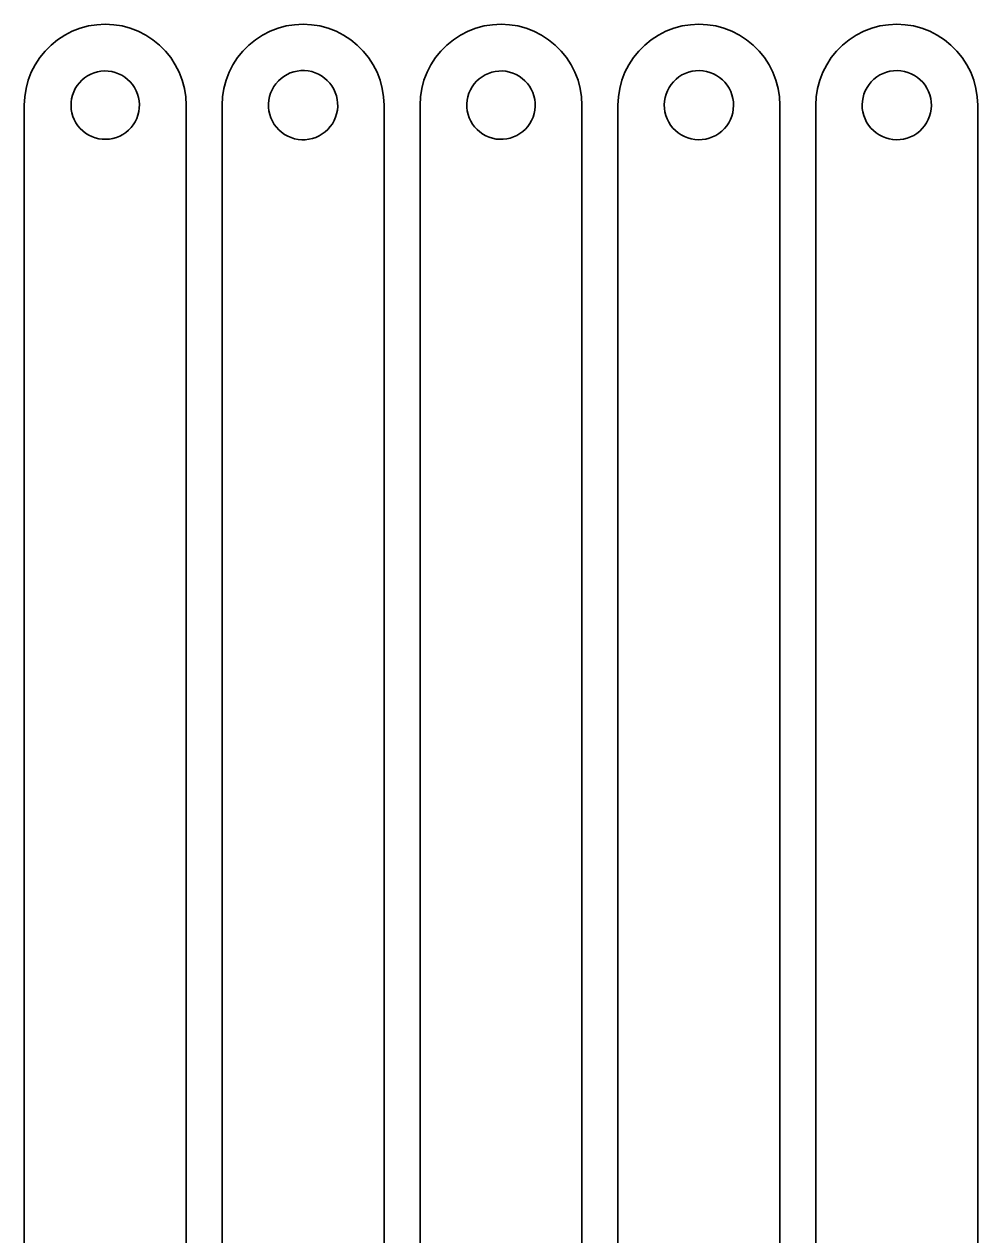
# Model space of a CAD drawing. Header units: millimetres. Extents: x 4 to 295, y -240 to -4.
# Drawn here: x 239.6 to 294.7, y -74.3 to -4.3 of the extents above; entities that cross this region are included whole.
import ezdxf

# ---------------------------------------------------------------- set-up
doc = ezdxf.new("R2010")
doc.units = ezdxf.units.MM
doc.header["$MEASUREMENT"] = 0
doc.layers.add('Layer 1', color=7, linetype='Continuous', lineweight=0)

msp = doc.modelspace()

# ---------------------------------------------------------------- linework, layer by layer
at = {"layer": 'Layer 1', "color": 18, "lineweight": 35, "true_color": 0x000000}
for points in [[(239.619, -219.612), (239.619, -9.015), (239.644, -8.526), (239.721, -8.043), (239.848, -7.57), (240.023, -7.113), (240.245, -6.677), (240.512, -6.267), (240.82, -5.886), (241.166, -5.54), (241.546, -5.232), (241.957, -4.966), (242.393, -4.743), (242.85, -4.568), (243.323, -4.441), (243.806, -4.365), (244.295, -4.339), (244.784, -4.365), (245.267, -4.441), (245.74, -4.568), (246.197, -4.743), (246.633, -4.966), (247.043, -5.232), (247.424, -5.54), (247.77, -5.886), (248.078, -6.267), (248.344, -6.677), (248.567, -7.113), (248.742, -7.57), (248.869, -8.043), (248.945, -8.526), (248.971, -9.015), (248.971, -219.612)], [(251.049, -203.945), (251.049, -9.015), (251.075, -8.526), (251.151, -8.043), (251.278, -7.57), (251.453, -7.113), (251.676, -6.677), (251.942, -6.267), (252.25, -5.886), (252.596, -5.54), (252.977, -5.232), (253.387, -4.966), (253.823, -4.743), (254.28, -4.568), (254.753, -4.441), (255.236, -4.365), (255.725, -4.339), (256.214, -4.365), (256.697, -4.441), (257.17, -4.568), (257.627, -4.743), (258.063, -4.966), (258.474, -5.232), (258.854, -5.54), (259.2, -5.886), (259.508, -6.267), (259.775, -6.677), (259.997, -7.113), (260.172, -7.57), (260.299, -8.043), (260.376, -8.526), (260.401, -9.015), (260.401, -203.945)], [(262.479, -203.945), (262.479, -9.015), (262.505, -8.526), (262.582, -8.043), (262.708, -7.57), (262.884, -7.113), (263.106, -6.677), (263.373, -6.267), (263.681, -5.886), (264.027, -5.54), (264.407, -5.232), (264.817, -4.966), (265.254, -4.743), (265.711, -4.568), (266.183, -4.441), (266.667, -4.365), (267.156, -4.339), (267.644, -4.365), (268.128, -4.441), (268.601, -4.568), (269.057, -4.743), (269.494, -4.966), (269.904, -5.232), (270.284, -5.54), (270.631, -5.886), (270.939, -6.267), (271.205, -6.677), (271.427, -7.113), (271.603, -7.57), (271.729, -8.043), (271.806, -8.526), (271.832, -9.015), (271.832, -203.945)], [(273.91, -176.827), (273.91, -9.015), (273.935, -8.526), (274.012, -8.043), (274.139, -7.57), (274.314, -7.113), (274.536, -6.677), (274.803, -6.267), (275.111, -5.886), (275.457, -5.54), (275.837, -5.232), (276.248, -4.966), (276.684, -4.743), (277.141, -4.568), (277.614, -4.441), (278.097, -4.365), (278.586, -4.339), (279.075, -4.365), (279.558, -4.441), (280.031, -4.568), (280.488, -4.743), (280.924, -4.966), (281.334, -5.232), (281.715, -5.54), (282.061, -5.886), (282.369, -6.267), (282.635, -6.677), (282.858, -7.113), (283.033, -7.57), (283.16, -8.043), (283.236, -8.526), (283.262, -9.015), (283.262, -176.827)], [(285.34, -176.827), (285.34, -9.015), (285.366, -8.526), (285.442, -8.043), (285.569, -7.57), (285.744, -7.113), (285.967, -6.677), (286.233, -6.267), (286.541, -5.886), (286.887, -5.54), (287.268, -5.232), (287.678, -4.966), (288.114, -4.743), (288.571, -4.568), (289.044, -4.441), (289.528, -4.365), (290.016, -4.339), (290.505, -4.365), (290.988, -4.441), (291.461, -4.568), (291.918, -4.743), (292.354, -4.966), (292.765, -5.232), (293.145, -5.54), (293.491, -5.886), (293.799, -6.267), (294.066, -6.677), (294.288, -7.113), (294.463, -7.57), (294.59, -8.043), (294.667, -8.526), (294.692, -9.015), (294.692, -176.827)]]:
    msp.add_lwpolyline(points, dxfattribs=at)
for points in [[(243.34, -10.743), (243.526, -10.834), (243.72, -10.904), (243.921, -10.954), (244.126, -10.982), (244.332, -10.989), (244.538, -10.974), (244.742, -10.938), (244.94, -10.881), (245.132, -10.803), (245.314, -10.706), (245.485, -10.59), (245.643, -10.457), (245.787, -10.308), (245.914, -10.145), (246.023, -9.97), (246.113, -9.784), (246.184, -9.59), (246.233, -9.389), (246.262, -9.184), (246.269, -8.978), (246.254, -8.772), (246.218, -8.568), (246.161, -8.37), (246.083, -8.178), (245.986, -7.996), (245.87, -7.825), (245.737, -7.666), (245.588, -7.523), (245.425, -7.396), (245.249, -7.287), (245.063, -7.197), (244.869, -7.126), (244.669, -7.077), (244.464, -7.048), (244.257, -7.041), (244.051, -7.056), (243.848, -7.092), (243.649, -7.149), (243.458, -7.227), (243.275, -7.324), (243.104, -7.44), (242.946, -7.573), (242.803, -7.722), (242.676, -7.885), (242.566, -8.061), (242.476, -8.246), (242.406, -8.441), (242.356, -8.641), (242.328, -8.846), (242.321, -9.053), (242.335, -9.259), (242.372, -9.462), (242.429, -9.661), (242.507, -9.852), (242.604, -10.035), (242.72, -10.206), (242.853, -10.364), (243.002, -10.507), (243.165, -10.634)], [(256.613, -7.223), (256.421, -7.14), (256.221, -7.077), (256.016, -7.036), (255.807, -7.016), (255.598, -7.019), (255.39, -7.043), (255.186, -7.089), (254.987, -7.156), (254.797, -7.243), (254.617, -7.35), (254.449, -7.475), (254.295, -7.617), (254.156, -7.774), (254.035, -7.945), (253.933, -8.127), (253.85, -8.319), (253.787, -8.519), (253.746, -8.725), (253.726, -8.933), (253.729, -9.142), (253.753, -9.35), (253.799, -9.555), (253.866, -9.753), (253.953, -9.943), (254.06, -10.124), (254.185, -10.292), (254.327, -10.446), (254.484, -10.584), (254.655, -10.705), (254.837, -10.808), (255.029, -10.891), (255.229, -10.953), (255.435, -10.994), (255.643, -11.014), (255.852, -11.011), (256.06, -10.987), (256.265, -10.941), (256.463, -10.874), (256.653, -10.787), (256.833, -10.68), (257.001, -10.555), (257.155, -10.414), (257.294, -10.256), (257.415, -10.086), (257.518, -9.903), (257.601, -9.711), (257.663, -9.511), (257.704, -9.306), (257.724, -9.097), (257.721, -8.888), (257.697, -8.68), (257.651, -8.476), (257.584, -8.277), (257.497, -8.087), (257.39, -7.907), (257.265, -7.739), (257.124, -7.585), (256.966, -7.446), (256.796, -7.325)], [(268.033, -7.245), (267.843, -7.163), (267.645, -7.101), (267.443, -7.06), (267.237, -7.041), (267.03, -7.044), (266.824, -7.067), (266.623, -7.113), (266.427, -7.179), (266.239, -7.265), (266.061, -7.371), (265.895, -7.494), (265.743, -7.634), (265.606, -7.789), (265.487, -7.958), (265.385, -8.138), (265.303, -8.328), (265.242, -8.525), (265.201, -8.728), (265.182, -8.934), (265.184, -9.141), (265.208, -9.346), (265.253, -9.548), (265.319, -9.744), (265.405, -9.932), (265.511, -10.11), (265.634, -10.276), (265.774, -10.428), (265.93, -10.564), (266.098, -10.684), (266.279, -10.786), (266.468, -10.867), (266.666, -10.929), (266.869, -10.97), (267.074, -10.989), (267.281, -10.987), (267.487, -10.963), (267.688, -10.918), (267.884, -10.851), (268.072, -10.765), (268.25, -10.66), (268.416, -10.536), (268.568, -10.396), (268.705, -10.241), (268.824, -10.072), (268.926, -9.892), (269.008, -9.702), (269.07, -9.505), (269.11, -9.302), (269.13, -9.096), (269.127, -8.889), (269.103, -8.684), (269.058, -8.482), (268.992, -8.286), (268.906, -8.098), (268.8, -7.921), (268.677, -7.755), (268.537, -7.602), (268.381, -7.466), (268.213, -7.346)], [(276.625, -9.409), (276.677, -9.612), (276.749, -9.808), (276.842, -9.996), (276.954, -10.173), (277.084, -10.337), (277.231, -10.487), (277.392, -10.62), (277.566, -10.736), (277.752, -10.833), (277.946, -10.911), (278.148, -10.967), (278.354, -11.002), (278.563, -11.015), (278.773, -11.007), (278.98, -10.976), (279.183, -10.924), (279.379, -10.852), (279.566, -10.759), (279.743, -10.647), (279.908, -10.517), (280.057, -10.37), (280.191, -10.209), (280.307, -10.035), (280.404, -9.849), (280.481, -9.655), (280.538, -9.453), (280.573, -9.247), (280.586, -9.038), (280.578, -8.829), (280.547, -8.621), (280.495, -8.419), (280.422, -8.222), (280.329, -8.035), (280.217, -7.858), (280.087, -7.694), (279.941, -7.544), (279.78, -7.41), (279.606, -7.294), (279.42, -7.197), (279.225, -7.12), (279.024, -7.063), (278.817, -7.028), (278.608, -7.015), (278.399, -7.024), (278.192, -7.054), (277.989, -7.106), (277.793, -7.179), (277.605, -7.272), (277.428, -7.384), (277.264, -7.514), (277.115, -7.66), (276.981, -7.821), (276.865, -7.996), (276.768, -8.181), (276.691, -8.376), (276.634, -8.577), (276.599, -8.784), (276.586, -8.993), (276.594, -9.202)], [(288.055, -9.409), (288.107, -9.612), (288.18, -9.808), (288.273, -9.996), (288.385, -10.172), (288.515, -10.337), (288.661, -10.486), (288.822, -10.62), (288.997, -10.736), (289.182, -10.833), (289.377, -10.91), (289.578, -10.967), (289.785, -11.002), (289.994, -11.015), (290.203, -11.007), (290.41, -10.976), (290.613, -10.924), (290.809, -10.851), (290.997, -10.759), (291.174, -10.646), (291.338, -10.517), (291.487, -10.37), (291.621, -10.209), (291.737, -10.035), (291.834, -9.849), (291.911, -9.655), (291.968, -9.453), (292.003, -9.247), (292.016, -9.038), (292.008, -8.829), (291.977, -8.621), (291.925, -8.419), (291.853, -8.222), (291.76, -8.035), (291.648, -7.858), (291.518, -7.694), (291.371, -7.544), (291.21, -7.41), (291.036, -7.294), (290.85, -7.197), (290.656, -7.12), (290.454, -7.064), (290.248, -7.028), (290.039, -7.015), (289.83, -7.024), (289.623, -7.054), (289.42, -7.106), (289.223, -7.179), (289.036, -7.272), (288.859, -7.384), (288.695, -7.514), (288.545, -7.66), (288.412, -7.821), (288.296, -7.996), (288.198, -8.181), (288.121, -8.376), (288.065, -8.577), (288.03, -8.784), (288.016, -8.993), (288.025, -9.202)]]:
    msp.add_lwpolyline(points, close=True, dxfattribs=at)

doc.saveas('drawing.dxf')
